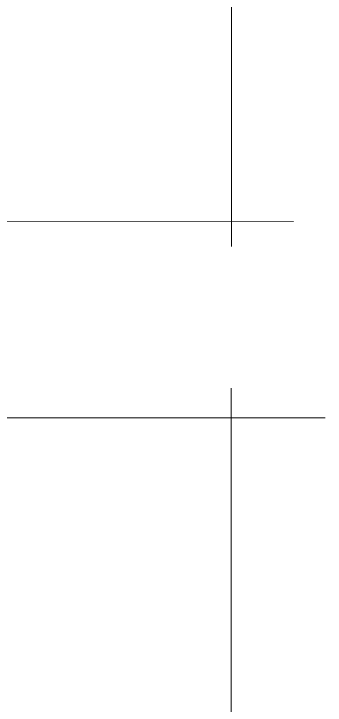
# Model space of a CAD drawing. Header units: millimetres. Extents: x 475206255 to 476720147, y 4620882299 to 4621447368.
# Drawn here: x 475297212 to 475308667, y 4621067724 to 4621093132 of the extents above; entities that cross this region are included whole.
import ezdxf

# ---------------------------------------------------------------- set-up
doc = ezdxf.new("R2010")
doc.units = ezdxf.units.MM
doc.header["$MEASUREMENT"] = 0
doc.layers.add('New_Structural - Bearing_Pen_No__1', color=1, linetype='Continuous', lineweight=0)
doc.layers.add('New_ნავეთების კონტურები გრგ2_Pen_No__1', color=1, linetype='Continuous', lineweight=0)
doc.linetypes.add('Break', pattern='A,0,[1,9.10.saxli 29.041.Shx,S=15.679026,R=0,X=0,Y=0],-1975.557214,0', length=1975.557214)

msp = doc.modelspace()

# ---------------------------------------------------------------- linework, layer by layer
at = {"layer": 'New_Structural - Bearing_Pen_No__1', "color": 1, "linetype": 'Break', "lineweight": 0}
for p, q in [((475305220.529, 4621128569.11), (475305220.529, 4621084583.44)), ((475305207.994, 4621079379.374), (475305207.994, 4621035393.704)), ((475280864.109, 4621078281.582), (475308667.159, 4621078281.582))]:
    msp.add_line(p, q, dxfattribs=at)
at = {"layer": 'New_ნავეთების კონტურები გრგ2_Pen_No__1', "color": 1, "linetype": 'Continuous', "lineweight": 0}
msp.add_lwpolyline([(475223395.264, 4621085476.896), (475307506.666, 4621085501.328)], dxfattribs=at)

doc.saveas('drawing.dxf')
